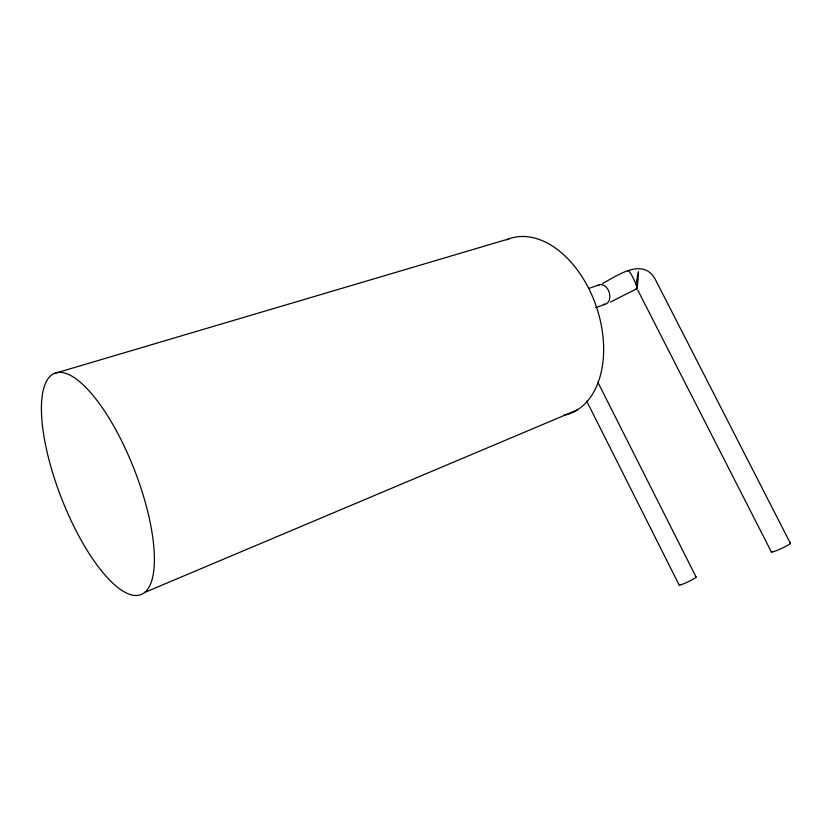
<?xml version="1.0" encoding="UTF-8"?>
<svg xmlns="http://www.w3.org/2000/svg" width="832" height="832" viewBox="0 0 832 832"><rect width="100%" height="100%" fill="white"/><g stroke="black" fill="none" stroke-linecap="round" stroke-linejoin="round"><path stroke-width="1.25" d="M635.981 284.034L638.456 271.794A10.338 0.593 -85.7 0 1 637.603 284.326A10.14 0.582 -85.7 0 1 636.636 288.35M602.69 283.4C617.396 275.61 642.907 257.098 655.169 279.136L790.4 543.348M610.584 301.954L636.574 288.902M144.903 592.353L576.992 410.072M595.618 307.684L605.218 304.242M588.64 288.475L599.518 284.731M54.288 373.506L508.914 238.878M637.77 290.108L771.368 551.928M597.813 382.138L696.082 577.002M586.643 401.014L679.224 585.135M506.646 239.772A92.518 60.351 71.4 0 1 596.981 308.506A92.518 60.351 71.4 0 1 563.472 415.324M597.834 285.563A10.161 7.124 72.7 0 1 609.284 292.583A10.161 7.124 72.7 0 1 603.346 304.377M627.796 270.837A10.005 1.518 64.3 0 1 629.595 271.95A10.192 1.539 64.3 0 1 636.074 284.648A10.015 1.518 64.3 0 1 636.917 288.694A10.015 1.518 64.3 0 1 635.95 288.486M790.192 543.15A10.494 0.998 -24.8 0 1 780.354 548.985A10.494 0.998 -24.8 0 1 771.846 551.429M695.5 577.044A9.391 0.832 -25.3 0 1 687.617 582.015A9.391 0.832 -25.3 0 1 679.858 584.366M42.505 426.098A118.768 39.125 68.7 0 0 135.242 595.483A118.768 39.125 68.7 0 0 116.095 430.3A118.768 39.125 68.7 0 0 42.505 426.098"/></g></svg>
